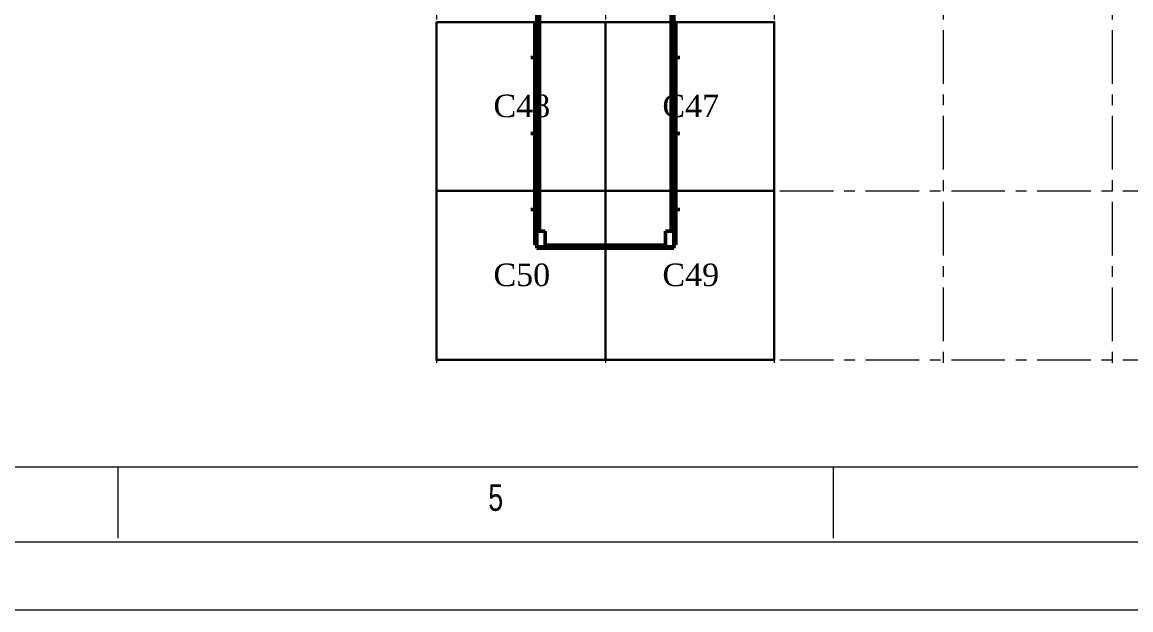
# Model space of a CAD drawing. Header units: millimetres. Extents: x 6561 to 120951, y 30990 to 83596.
# Drawn here: x 30630 to 40473, y 30990 to 36208 of the extents above; entities that cross this region are included whole.
import ezdxf

# ---------------------------------------------------------------- set-up
doc = ezdxf.new("R2010")
doc.units = ezdxf.units.MM
doc.linetypes.add('CENTER', pattern=[10.16, 6.35, -1.27, 1.27, -1.27])
doc.layers.add('COTAS', color=4, linetype='Continuous')
doc.layers.add('Diagramm-AM_2', color=152, linetype='Continuous', lineweight=50)
doc.layers.add('Gebäude-AM_0', color=7, linetype='Continuous', lineweight=50)
doc.styles.add('SLDTEXTSTYLE0', font='TXT', dxfattribs={"width": 0.75})
doc.styles.get("Standard").update_dxf_attribs({"font": 'arial.ttf'})

# ---------------------------------------------------------------- blocks, each defined once
blk = doc.blocks.new('Kipper DS')
at = {"layer": 'Diagramm-AM_2', "ltscale": 0.3}
for p, q in [((-155405, -2733777), (-155405, -2733597)), ((-154055, -2733777), (-154055, -2733597)), ((-152705, -2733777), (-152705, -2733597)), ((-164186, -2733699), (-154990, -2733699)), ((-158078, -2733699), (-152020, -2733699)), ((-157778, -2733749), (-152320, -2733749)), ((-156030, -2733699), (-156030, -2733664)), ((-156030, -2733664), (-152081, -2733665)), ((-154980, -2733686), (-155831, -2733686)), ((-154990, -2733699), (-154760, -2733699)), ((-154760, -2733699), (-152045, -2733699)), ((-153630, -2733686), (-154481, -2733686)), ((-152280, -2733686), (-153131, -2733686)), ((-152320, -2733849), (-152320, -2733699)), ((-152081, -2733699), (-152081, -2733665)), ((-152045, -2736137), (-152045, -2733699)), ((-152020, -2736137), (-152020, -2733699)), ((-152320, -2733849), (-152020, -2733849)), ((-152070, -2735987), (-152070, -2733849)), ((-152320, -2736137), (-152320, -2735987)), ((-152320, -2735987), (-152020, -2735987)), ((-164186, -2736137), (-154990, -2736137)), ((-158078, -2736137), (-152020, -2736137)), ((-157778, -2736087), (-152320, -2736087)), ((-156030, -2736137), (-156030, -2736171)), ((-156030, -2736171), (-152081, -2736171)), ((-154980, -2736149), (-155831, -2736149)), ((-155405, -2736059), (-155405, -2736239)), ((-154990, -2736137), (-154760, -2736137)), ((-154760, -2736137), (-152045, -2736137)), ((-153630, -2736149), (-154481, -2736149)), ((-154055, -2736059), (-154055, -2736239)), ((-152280, -2736149), (-153131, -2736149)), ((-152705, -2736059), (-152705, -2736239)), ((-152081, -2736137), (-152081, -2736171))]:
    blk.add_line(p, q, dxfattribs=at)
for centre, start, end in [((-155831, -2733886), 89.9992, 110.3585), ((-154980, -2733886), 69.6302, 89.9992), ((-154481, -2733886), 89.9992, 110.3585), ((-153630, -2733886), 69.6302, 89.9992), ((-153131, -2733886), 89.9992, 110.3585), ((-152280, -2733886), 69.6302, 89.9992), ((-155831, -2735949), 249.6385, 269.9978), ((-154980, -2735949), 269.9978, 290.3668), ((-154481, -2735949), 249.6385, 269.9978), ((-153630, -2735949), 269.9978, 290.3668), ((-153131, -2735949), 249.6385, 269.9978), ((-152280, -2735949), 269.9978, 290.3668)]:
    blk.add_arc(centre, 200, start, end, dxfattribs=at)
blk = doc.blocks.new('Diagramme')
at = {"color": 1, "linetype": 'Continuous', "lineweight": 18}
blk.add_line((-129578, 1456), (-1456, 1456), dxfattribs=at)
at = {"color": 5, "linetype": 'Continuous', "lineweight": 15}
for p, q in [((-102488, 1458), (-102488, 730)), ((-95209, 730), (-95209, 1458))]:
    blk.add_line(p, q, dxfattribs=at)
at = {"linetype": 'Continuous', "lineweight": 18}
blk.add_line((-130346, 692), (-696, 692), dxfattribs=at)
at = {"color": 1, "linetype": 'Continuous', "lineweight": 15}
blk.add_line((-131031, 0), (0, 0), dxfattribs=at)
at = {"color": 5, "linetype": 'Continuous', "lineweight": 15, "insert": (-98720, 1277), "char_height": 270, "attachment_point": 1, "style": 'SLDTEXTSTYLE0'}
blk.add_mtext('5', dxfattribs=at)

msp = doc.modelspace()

# ---------------------------------------------------------------- linework, layer by layer
at = {"color": 1, "linetype": 'CENTER', "lineweight": 9, "ltscale": 75}
for p, q in [((34307.6, 40708.9), (34307.6, 33184)), ((35807.6, 40708.9), (35807.6, 33184)), ((37307.6, 40708.9), (37307.6, 33184)), ((38807.6, 40708.9), (38807.6, 33184)), ((40307.6, 40708.9), (40307.6, 33184)), ((34307.6, 34708.9), (46307.6, 34708.9)), ((34307.6, 33208.9), (46307.6, 33208.9))]:
    msp.add_line(p, q, dxfattribs=at)
at = {"lineweight": 30}
for points in [[(34307.6, 36208.9), (35807.6, 36208.9), (35807.6, 34708.9), (34307.6, 34708.9)], [(35807.6, 36208.9), (37307.6, 36208.9), (37307.6, 34708.9), (35807.6, 34708.9)], [(34307.6, 34708.9), (35807.6, 34708.9), (35807.6, 33208.9), (34307.6, 33208.9)], [(35807.6, 34708.9), (37307.6, 34708.9), (37307.6, 33208.9), (35807.6, 33208.9)]]:
    msp.add_lwpolyline(points, close=True, dxfattribs=at)

# ---------------------------------------------------------------- block references
at = {"xscale": 0.873, "yscale": 0.873, "zscale": 0.873}
msp.add_blockref('Diagramme', (120951.3, 30989.6), dxfattribs=at)
at = {"layer": 'Gebäude-AM_0', "xscale": 0.5, "yscale": 0.5, "zscale": 0.5, "rotation": 270}
msp.add_blockref('Kipper DS', (1403266.5, -41808.7), dxfattribs=at)

# ---------------------------------------------------------------- texts
at = {"layer": 'COTAS', "color": 32, "linetype": 'Continuous', "char_height": 200, "width": 328.179, "attachment_point": 1}
for s, insert in [('{\\fTimes New Roman|b0|i0|c0|p18;C48}', (34814.2, 35564.2)), ('{\\fTimes New Roman|b0|i0|c0|p18;C47}', (36314.2, 35564.2)), ('{\\fTimes New Roman|b0|i0|c0|p18;C50}', (34814.2, 34064.2)), ('{\\fTimes New Roman|b0|i0|c0|p18;C49}', (36314.2, 34064.2))]:
    msp.add_mtext(s, dxfattribs=dict(at, insert=insert))

doc.saveas('drawing.dxf')
